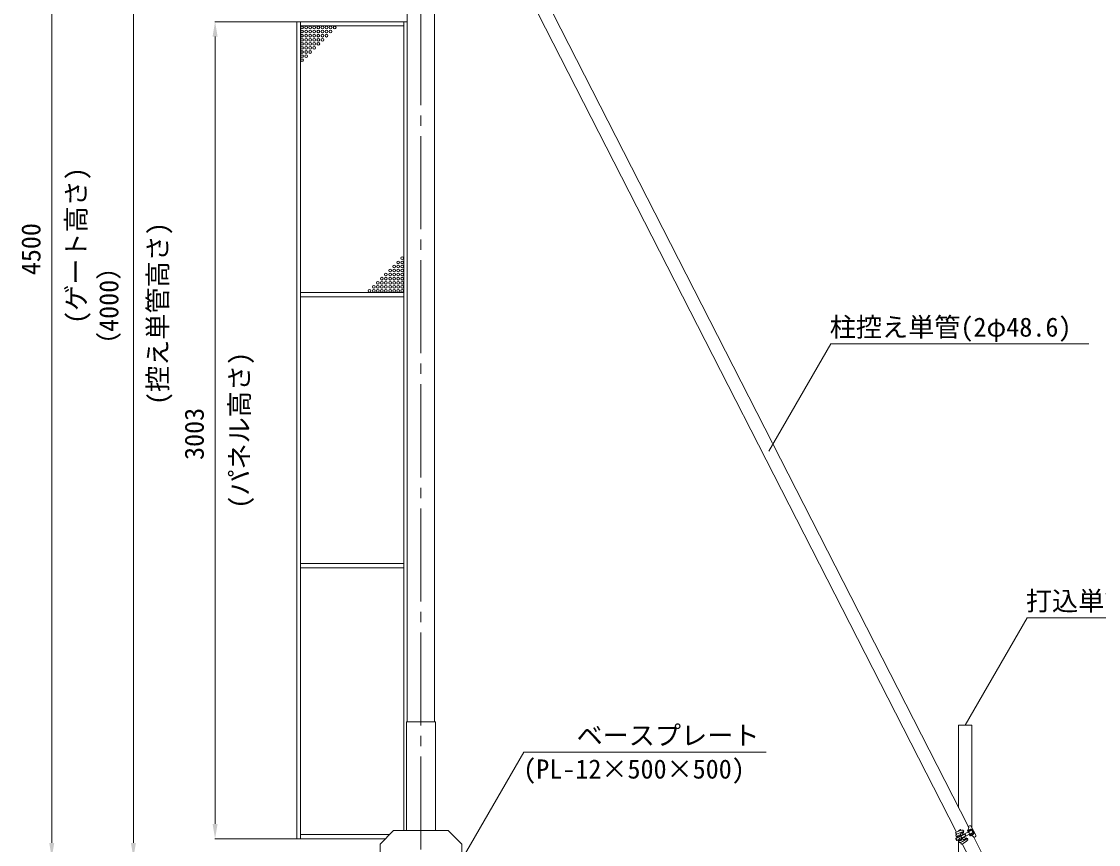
# Model space of a CAD drawing. Units: millimetres, scale not verified. Extents: x 54697 to 74822, y -14438 to 14438.
# Drawn here: x 67880 to 71837, y -11226 to -8202 of the extents above; entities that cross this region are included whole.
import ezdxf
from ezdxf.enums import TextEntityAlignment as Align

# ---------------------------------------------------------------- set-up
doc = ezdxf.new("R2010")
doc.units = ezdxf.units.MM
doc.header["$LTSCALE"] = 38
doc.linetypes.add('CHAIN2', pattern=[12, 9, -1, 1, -1])
for name, color, linetype, lineweight in [('0-2_ACCG-3018', 7, 'Continuous', 18), ('0-B_寸法', 3, 'Continuous', 18), ('0-E_単管', 7, 'Continuous', 18), ('0-F_単管ｸﾗﾝﾌﾟ', 7, 'Continuous', 18), ('1-4_通芯', 1, 'CHAIN2', 18), ('1-7_標準ﾊﾟﾈﾙ', 7, 'Continuous', 18), ('1-8_標準柱', 7, 'Continuous', 18), ('1-9_文字', 7, 'Continuous', 18)]:
    doc.layers.add(name, color=color, linetype=linetype, lineweight=lineweight)
doc.styles.add('ＭＳ ゴシック', font='')
doc.styles.get('ＭＳ ゴシック').set_extended_font_data('MS Gothic')

msp = doc.modelspace()

# ---------------------------------------------------------------- linework, layer by layer
at = {"layer": '0-2_ACCG-3018'}
for centre in [(68910.66, -8224.41), (68925.66, -8224.41), (68940.66, -8224.41), (68955.66, -8224.41), (68970.66, -8224.41), (68985.66, -8224.41), (69000.66, -8224.41), (69015.66, -8224.41), (69030.66, -8224.41), (68910.66, -8239.41), (68910.66, -8254.41), (68910.66, -8269.41), (68925.66, -8239.41), (68925.66, -8254.41), (68925.66, -8269.41), (68940.66, -8239.41), (68940.66, -8254.41), (68940.66, -8269.41), (68955.66, -8239.41), (68955.66, -8254.41), (68955.66, -8269.41), (68970.66, -8239.41), (68970.66, -8254.41), (68970.66, -8269.41), (68985.66, -8239.41), (68985.66, -8254.41), (68985.66, -8269.41), (69000.66, -8239.41), (69000.66, -8254.41), (69015.66, -8239.41), (68910.66, -8284.41), (68910.66, -8299.41), (68925.66, -8284.41), (68925.66, -8299.41), (68940.66, -8284.41), (68940.66, -8299.41), (68955.66, -8284.41), (68955.66, -8299.41), (68970.66, -8284.41), (68910.66, -8314.41), (68910.66, -8329.41), (68910.66, -8344.41), (68925.66, -8314.41), (68925.66, -8329.41), (68940.66, -8314.41), (69249.15, -9102.39), (69264.15, -9087.39), (69264.15, -9102.39), (69279.15, -9072.39), (69279.15, -9087.39), (69279.15, -9102.39), (69219.15, -9132.39), (69234.15, -9117.39), (69234.15, -9132.39), (69249.15, -9117.39), (69249.15, -9132.39), (69264.15, -9117.39), (69264.15, -9132.39), (69279.15, -9117.39), (69279.15, -9132.39), (69174.15, -9177.39), (69189.15, -9162.39), (69189.15, -9177.39), (69204.15, -9147.39), (69204.15, -9162.39), (69204.15, -9177.39), (69219.15, -9147.39), (69219.15, -9162.39), (69219.15, -9177.39), (69234.15, -9147.39), (69234.15, -9162.39), (69234.15, -9177.39), (69249.15, -9147.39), (69249.15, -9162.39), (69249.15, -9177.39), (69264.15, -9147.39), (69264.15, -9162.39), (69264.15, -9177.39), (69279.15, -9147.39), (69279.15, -9162.39), (69279.15, -9177.39), (69159.15, -9192.39), (69174.15, -9192.39), (69189.15, -9192.39), (69204.15, -9192.39), (69219.15, -9192.39), (69234.15, -9192.39), (69249.15, -9192.39), (69264.15, -9192.39), (69279.15, -9192.39)]:
    msp.add_circle(centre, 5.01, dxfattribs=at)
at = {"layer": '0-B_寸法'}
for p, q in [((67991.4, -6830.49), (67991.4, -11220.51)), ((68291.4, -7330.5), (68291.4, -11220.51)), ((68890.41, -8202.9), (68590.41, -8202.9)), ((68591.4, -8257.89), (68591.4, -11150.91)), ((68890.41, -11205.9), (68590.41, -11205.9))]:
    msp.add_line(p, q, dxfattribs=at)
at = {"layer": '0-B_寸法', "color": 91}
for points in [[(68582.22, -8257.89), (68591.4, -8202.9), (68600.58, -8257.89)], [(68582.22, -11150.91), (68591.4, -11205.9), (68600.58, -11150.91)], [(67982.22, -11220.51), (67991.4, -11275.5), (68000.58, -11220.51)], [(68282.22, -11220.51), (68291.4, -11275.5), (68300.58, -11220.51)]]:
    msp.add_solid(points, dxfattribs=at)
at = {"layer": '0-E_単管'}
for p, q in [((71314.65, -11181.51), (69338.46, -7312.29)), ((69381.66, -7290), (71358.96, -11161.44))]:
    msp.add_line(p, q, dxfattribs=at)
for points in [[(71371.71, -11164.41), (71371.71, -10787.49), (71323.11, -10787.49), (71323.11, -11091.24)], [(71323.11, -11209.59), (71323.11, -12787.5), (71371.71, -12787.5), (71371.71, -11277.75)], [(71378.58, -11199.9), (71408.7, -11258.85), (71365.41, -11280.96), (71336.34, -11224.02)]]:
    msp.add_lwpolyline(points, dxfattribs=at)
at = {"layer": '0-F_単管ｸﾗﾝﾌﾟ'}
for p, q in [((71311.83, -11183.07), (71314.83, -11188.95)), ((71325.84, -11191.35), (71319.33, -11194.71)), ((71321.88, -11176.83), (71322.45, -11177.91)), ((71329.5, -11195.16), (71324.01, -11197.92)), ((71330.55, -11193.45), (71330.1, -11192.55)), ((71371.2, -11173.8), (71330.4, -11194.65)), ((71339.31, -11188.98), (71330.55, -11193.45)), ((71345.58, -11188.02), (71331, -11195.46)), ((71331.84, -11185.08), (71340.3, -11178.69)), ((71349.27, -11195.1), (71334.69, -11202.57)), ((71375.76, -11182.71), (71335.02, -11203.53)), ((71336.58, -11183.58), (71339.31, -11188.98)), ((71337.18, -11184.78), (71340.33, -11182.41)), ((71340.72, -11175.9), (71341.5, -11177.4)), ((71344.44, -11187.48), (71345.58, -11188.02)), ((71348.97, -11196.39), (71349.24, -11195.13)), ((71369.94, -11169.75), (71355.33, -11176.32)), ((71355.33, -11176.32), (71356.62, -11179.23)), ((71371.26, -11172.66), (71356.62, -11179.23)), ((71362.77, -11157.9), (71358.3, -11160.18)), ((71360.28, -11173.95), (71360.34, -11174.04)), ((71361.81, -11176.89), (71362.5, -11178.27)), ((71362.83, -11191.35), (71376.72, -11183.34)), ((71362.83, -11191.35), (71364.42, -11194.11)), ((71364.42, -11194.11), (71378.31, -11186.13)), ((71365.65, -11171.22), (71365.83, -11171.58)), ((71367.03, -11187.15), (71367.72, -11188.53)), ((71367.27, -11174.43), (71367.84, -11175.54)), ((71385.87, -11192.16), (71369.49, -11160.09)), ((71371.2, -11173.8), (71375.76, -11182.71)), ((71372.37, -11184.42), (71372.94, -11185.53)), ((71372.55, -11173.11), (71377.11, -11182.02)), ((71374.56, -11188.74), (71374.38, -11188.38)), ((71313, -11203.53), (71312.76, -11205.18)), ((71312.76, -11205.18), (71316.06, -11211.69)), ((71320.44, -11199.72), (71313, -11203.53)), ((71313, -11203.53), (71317.56, -11212.44)), ((71321.61, -11200.26), (71314.32, -11203.98)), ((71317.56, -11212.44), (71316.06, -11211.69)), ((71325, -11208.63), (71317.56, -11212.44)), ((71325.24, -11207.4), (71317.95, -11211.12)), ((71328.39, -11212.5), (71334.96, -11209.17)), ((71333.97, -11204.04), (71328.57, -11206.83)), ((71333.43, -11225.37), (71330.43, -11219.49)), ((71344.77, -11199.66), (71336.01, -11204.13)), ((71336.01, -11204.13), (71336.46, -11205.03)), ((71343.57, -11208), (71353.68, -11204.88)), ((71347.53, -11205.06), (71344.77, -11199.66)), ((71346.9, -11203.83), (71350.68, -11202.66)), ((71356.2, -11206.17), (71355.42, -11204.67)), ((71379.24, -11201.16), (71383.68, -11198.88))]:
    msp.add_line(p, q, dxfattribs=at)
for points in [[(71326.44, -11176.44), (71330.91, -11174.16), (71331.24, -11173.17), (71330.79, -11172.27), (71329.8, -11171.94), (71322.21, -11175.81), (71321.88, -11176.83)], [(71347.38, -11217.42), (71352.51, -11214.78), (71352.09, -11216.13), (71344.95, -11219.79), (71343.96, -11219.73)]]:
    msp.add_lwpolyline(points, dxfattribs=at)
for points in [[(71358.39, -11174.64), (71358.51, -11174.88), (71367.42, -11170.32), (71367.3, -11170.11), (71366.28, -11169.78), (71358.72, -11173.65)], [(71368.26, -11193.93), (71367.78, -11193.03), (71368.11, -11192.04), (71375.7, -11188.17), (71376.69, -11188.5), (71377.14, -11189.37), (71376.81, -11190.39), (71369.25, -11194.26)]]:
    msp.add_lwpolyline(points, close=True, dxfattribs=at)
for centre, radius, start, end in [((71352.24, -11252.82), 80.61, 101.478, 120.09), ((71318.58, -11193.6), 5.58, 133.427, 206.443), ((71319.57, -11192.55), 6.93, 210.433, 268.243), ((71314.41, -11189.19), 0.51, 313.427, 27.055), ((71421.48, -11412.84), 247.98, 109.041, 115.472), ((71311.35, -11197.35), 8.37, 338.593, 18.489), ((71326.11, -11189.82), 8.37, 215.622, 255.518), ((71329.83, -11189.61), 5.55, 204.621, 266.518), ((71307.99, -11211.87), 28.23, 13.481, 40.643), ((71335.47, -11189.85), 6, 127.038, 206.777), ((71339.79, -11195.55), 10.29, 177.816, 235.692), ((71337.15, -11177.73), 3.99, 27.055, 107.644), ((71338.35, -11182.65), 2.01, 127.038, 207.055), ((71339.1, -11177.1), 2.01, 307.038, 27.055), ((71337.93, -11179.23), 3.99, 307.038, 27.055), ((71322.06, -11204.7), 28.23, 17.175, 37.59), ((71322.6, -11204.43), 28.23, 19.238, 35.523), ((71347.47, -11166.51), 12.57, 308.712, 30.261), ((71352.78, -11188.83), 10.26, 357.826, 56.284), ((71365.05, -11162.37), 5.01, 27.055, 117.055), ((71367.75, -11206.23), 12.57, 88.319, 105.398), ((71371.65, -11173.56), 4.2, 27.055, 114.193), ((71367.75, -11206.23), 12.57, 23.849, 79.637), ((71371.65, -11173.56), 0.99, 27.055, 114.193), ((71376.21, -11182.47), 0.99, 299.918, 27.055), ((71376.21, -11182.47), 4.2, 299.918, 27.055), ((71381.4, -11194.41), 5.01, 297.055, 27.055), ((71330.28, -11213.55), 6.93, 145.868, 203.678), ((71320.14, -11219.43), 10.8, 39.944, 70.43), ((71328.87, -11213.76), 5.58, 207.668, 280.683), ((71338.98, -11195.91), 15.09, 187.704, 226.406), ((71338.89, -11209.86), 10.8, 163.681, 194.166), ((71329.98, -11219.73), 0.51, 27.055, 100.683), ((70861.17, -10397.25), 946.71, 299.714, 301.444), ((71340.45, -11207.01), 7.14, 155.444, 202.404), ((71300.64, -11151.75), 80.61, 294.021, 312.632), ((71341.8, -11202.27), 6, 207.334, 287.073), ((71349.33, -11204.13), 2.01, 207.055, 287.073), ((71351.85, -11206.5), 3.99, 27.055, 107.073), ((71354.25, -11206.8), 2.01, 27.055, 107.073), ((71352.63, -11208), 3.99, 306.466, 27.055)]:
    msp.add_arc(centre, radius, start, end, dxfattribs=at)
at = {"layer": '1-4_通芯'}
msp.add_line((69347.4, -5887.5), (69347.4, -12780.96), dxfattribs=at)
at = {"layer": '1-7_標準ﾊﾟﾈﾙ'}
for points in [[(68891.4, -8202.9), (68904.66, -8202.9), (68904.66, -11205.9), (68891.4, -11205.9)], [(68904.66, -8202.9), (69285.15, -8202.9), (69285.15, -8218.41), (68904.66, -8218.41)], [(68904.66, -9198.39), (69285.15, -9198.39), (69285.15, -9214.41), (68904.66, -9214.41)], [(68904.66, -10194.39), (69285.15, -10194.39), (69285.15, -10210.41), (68904.66, -10210.41)]]:
    msp.add_lwpolyline(points, close=True, dxfattribs=at)
for points in [[(69297.39, -8202.9), (69285.15, -8202.9), (69285.15, -11175.51)], [(69232.5, -11190.39), (68904.66, -11190.39), (68904.66, -11205.9), (69216.99, -11205.9)]]:
    msp.add_lwpolyline(points, dxfattribs=at)
at = {"layer": '1-8_標準柱'}
for p, q in [((69297.39, -7325.49), (69297.39, -10775.49)), ((69397.41, -10775.49), (69397.41, -7427.7))]:
    msp.add_line(p, q, dxfattribs=at)
for points in [[(69294.21, -10775.49), (69400.59, -10775.49), (69400.59, -11175.51), (69294.21, -11175.51)], [(69247.41, -11175.51), (69447.39, -11175.51), (69497.4, -11225.49), (69497.4, -11275.5), (69197.4, -11275.5), (69197.4, -11225.49)]]:
    msp.add_lwpolyline(points, close=True, dxfattribs=at)
at = {"layer": '1-9_文字'}
for p, q in [((70625.79, -9781.05), (70853.34, -9386.88)), ((70853.34, -9386.88), (70853.7, -9386.88)), ((70853.7, -9386.88), (71800.74, -9386.88)), ((71347.41, -10787.49), (71574.96, -10393.35)), ((71574.96, -10393.35), (71575.32, -10393.35)), ((71575.32, -10393.35), (72417.96, -10393.35)), ((69498.27, -11281.5), (69725.85, -10887.33)), ((69725.85, -10887.33), (69726.21, -10887.33)), ((69726.21, -10887.33), (70616.13, -10887.33))]:
    msp.add_line(p, q, dxfattribs=at)

# ---------------------------------------------------------------- texts
at = {"layer": '0-B_寸法', "style": 'ＭＳ ゴシック'}
for s, p in [('(ゲート高さ)', (68136.99, -9313.5)), ('4500', (67971, -9134.58)), ('(控え単管高さ)', (68436.99, -9611.49)), ('（4000）', (68257.14, -9438.93)), ('(パネル高さ)', (68736.99, -9992.4)), ('3003', (68571, -9813.48))]:
    msp.add_text(s, height=70.38, rotation=90, dxfattribs=at).set_placement(p, align=Align.BOTTOM_LEFT)
at = {"layer": '1-9_文字', "style": 'ＭＳ ゴシック'}
for s, p in [('柱控え単管(2φ48.6)\u3000', (70849.59, -9381.48)), ('打込単管(2φ48.6)', (71569.92, -10387.95)), ('\u3000\u3000ベースプレート\u3000\u3000', (69727.2, -10881.93)), ('(PL-12×500×500)', (69723.48, -11005.41))]:
    msp.add_text(s, height=70.38, dxfattribs=at).set_placement(p, align=Align.BOTTOM_LEFT)

doc.saveas('drawing.dxf')
